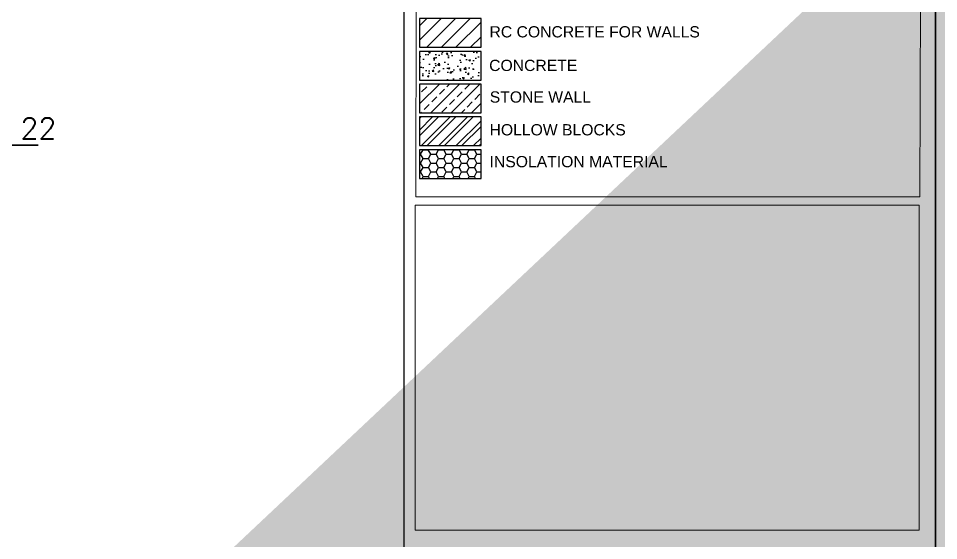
# Model space of a CAD drawing. Header units: inches. Extents: x 191440 to 383551, y 141411 to 284946.
# Drawn here: x 191688.73 to 191704.6, y 141553.04 to 141562.04 of the extents above; entities that cross this region are included whole.
import ezdxf

# ---------------------------------------------------------------- set-up
doc = ezdxf.new("R2010")
doc.units = ezdxf.units.IN
doc.header["$MEASUREMENT"] = 0
doc.layers.add('I - Outline', color=60, linetype='Continuous')
doc.layers.add('Sanitary', color=6, linetype='Continuous')
doc.layers.add('WB-SJ3-M-SECTA - P-TW', color=7, linetype='Continuous', lineweight=35)
doc.styles.add('ROMANS', font='romans', dxfattribs={"height": 1})
doc.styles.get("Standard").update_dxf_attribs({"font": 'txt.shx', "height": 0.2})
doc.styles.add('STYLE7', font='swissi.ttf')
doc.dimstyles.new('osama', dxfattribs={"dimtxt": 50, "dimasz": 45, "dimexe": 0.18, "dimexo": 0.0625, "dimgap": 0.2, "dimtad": 0, "dimdec": 0, "dimzin": 0, "dimdsep": 46, "dimtxsty": 'ROMANS', "dimcen": 0, "dimse1": 1, "dimse2": 1, "dimclrd": 3, "dimclre": 3, "dimclrt": 5, "dimadec": 0, "dimazin": 0, "dimtfac": 0.6, "dimtdec": 0, "dimtmove": 2, "dimatfit": 3, "dimfxl": 1, "dimtolj": 1, "dimtzin": 0, "dimarcsym": 0})

msp = doc.modelspace()

# ---------------------------------------------------------------- hatches: boundary and pattern name
at = {"layer": 'I - Outline'}
h = msp.add_hatch(dxfattribs=at)
h.set_pattern_fill('ANSI31', color=8, scale=1.411978)
h.set_pattern_definition([(45, (190793.32557, 141535.70155), (-0.124802422, 0.124802422), [])])
h.paths.add_polyline_path([(191696.70924, 141561.54075), (191696.70924, 141562.03494), (191695.65025, 141562.03494), (191695.65025, 141561.54075)])
h = msp.add_hatch(dxfattribs=at)
h.set_pattern_fill('AR-CONC', color=8, scale=0.042359)
h.set_pattern_definition([(50, (190793.32557, 141535.70155), (0.30382673, -0.026581394), [0.03176951, -0.34946461]), (355, (190793.32557, 141535.70155), (-0.05877416, 0.31862367), [0.02541561, -0.27957169]), (100.451444, (190793.3509, 141535.69933), (0.24505257, 0.29204228), [0.02699993, -0.29699922]), (46.1842, (190793.32557, 141535.78627), (0.45207645, -0.07011289), [0.04765426, -0.52419691]), (96.635635, (190793.36324, 141535.78042), (0.3959167, 0.41263027), [0.04049992, -0.44549908]), (351.184164, (190793.32557, 141535.78627), (0.3959167, 0.41263027), [0.03812341, -0.41935753]), (21, (190793.36793, 141535.76509), (0.25284593, -0.17054673), [0.03176951, -0.34946461]), (326, (190793.36793, 141535.7651), (0.10306678, 0.30716882), [0.02541561, -0.27957169]), (71.451445, (190793.389, 141535.75087), (0.35591271, 0.13662209), [0.02699993, -0.29699922]), (37.5, (190793.32557, 141535.70155), (0.005150835, 0.141011662), [0, -0.27618294, 0, -0.283807623, 0, -0.28063067]), (7.5, (190793.32557, 141535.70155), (0.111434537, 0.167070224), [0, -0.161812704, 0, -0.269829038, 0, -0.10695735]), (327.5, (190793.23111, 141535.70155), (0.226123696, -0.009554096), [0, -0.105898367, 0, -0.330402904, 0, -0.438419238]), (317.5, (190793.18875, 141535.70155), (0.24703385, 0.042403816), [0, -0.137667877, 0, -0.219421416, 0, -0.3113412])])
h.paths.add_polyline_path([(191696.70924, 141561.47015), (191695.65025, 141561.47015), (191695.65025, 141560.97596), (191696.70924, 141560.97596)])
h = msp.add_hatch(dxfattribs=at)
h.set_pattern_fill('ANSI33', color=8, scale=0.988385)
h.set_pattern_definition([(45, (190793.32557, 141535.70155), (-0.17472339, 0.17472339), []), (45, (190793.5003, 141535.70155), (-0.17472339, 0.17472339), [0.123548094, -0.061774047])])
h.paths.add_polyline_path([(191696.70924, 141560.90536), (191695.65025, 141560.90536), (191695.65025, 141560.41117), (191696.70924, 141560.41117)])
h = msp.add_hatch(dxfattribs=at)
h.set_pattern_fill('ANSI32', color=8, scale=0.564791)
h.set_pattern_definition([(45, (190793.32557, 141535.70155), (-0.149762906, 0.149762906), []), (45, (190793.42541, 141535.70155), (-0.149762906, 0.149762906), [])])
h.paths.add_polyline_path([(191696.70924, 141560.34057), (191695.65025, 141560.34057), (191695.65025, 141559.84637), (191696.70924, 141559.84637)])
h = msp.add_hatch(dxfattribs=at)
h.set_pattern_fill('HONEY', color=8, scale=0.705989)
h.set_pattern_definition([(0, (190793.32557, 141535.70155), (0.132372958, 0.076425563), [0.088248639, -0.176497278]), (120, (190793.32557, 141535.70155), (-0.132372958, 0.076425563), [0.088248639, -0.176497278]), (60, (190793.32557, 141535.70155), (0, 0.152851126), [-0.176497278, 0.088248639])])
h.paths.add_polyline_path([(191696.70924, 141559.77578), (191695.65025, 141559.77578), (191695.65025, 141559.28158), (191696.70924, 141559.28158)])

# ---------------------------------------------------------------- linework, layer by layer
msp.add_lwpolyline([(191704.54572, 141572.17079), (191647.64572, 141572.17079), (191647.64572, 141533.27079), (191704.54572, 141533.27079)], close=True)
at = {"layer": 'I - Outline', "color": 7}
for p, q in [((191695.38213, 141533.27079), (191695.38273, 141572.17066)), ((191704.54572, 141572.17079), (191704.54572, 141533.27079))]:
    msp.add_line(p, q, dxfattribs=at)
at = {"layer": 'I - Outline', "color": 8, "lineweight": 0}
for p, q in [((191695.58268, 141558.96566), (191695.61083, 141569.23597)), ((191704.30275, 141569.23609), (191704.2746, 141558.96578)), ((191704.2746, 141558.96578), (191695.58268, 141558.96566)), ((191695.57369, 141558.81899), (191704.26561, 141558.81911)), ((191695.57379, 141553.22272), (191695.57369, 141558.81899)), ((191704.26561, 141558.81911), (191704.26571, 141553.22283)), ((191704.26571, 141553.22283), (191695.57379, 141553.22272))]:
    msp.add_line(p, q, dxfattribs=at)
at = {"layer": 'I - Outline', "color": 8}
for points in [[(191696.70924, 141562.03494), (191695.65025, 141562.03494), (191695.65025, 141561.54075), (191696.70924, 141561.54075)], [(191696.70924, 141561.47015), (191695.65025, 141561.47015), (191695.65025, 141560.97596), (191696.70924, 141560.97596)], [(191696.70924, 141560.90536), (191695.65025, 141560.90536), (191695.65025, 141560.41117), (191696.70924, 141560.41117)], [(191696.70924, 141560.34057), (191695.65025, 141560.34057), (191695.65025, 141559.84637), (191696.70924, 141559.84637)], [(191696.70924, 141559.77578), (191695.65025, 141559.77578), (191695.65025, 141559.28158), (191696.70924, 141559.28158)]]:
    msp.add_lwpolyline(points, close=True, dxfattribs=at)
at = {"layer": 'WB-SJ3-M-SECTA - P-TW', "color": 252}
msp.add_line((191688.6183, 141559.8552), (191689.07569, 141559.8552), dxfattribs=at)

# ---------------------------------------------------------------- texts
at = {"layer": 'I - Outline', "color": 8, "lineweight": 0, "style": 'STYLE7'}
for s, height, p in [('RC CONCRETE FOR WALLS', 0.1939171, (191696.85517, 141561.71127)), ('CONCRETE', 0.193917, (191696.84929, 141561.13252)), ('STONE WALL', 0.193917, (191696.85928, 141560.58804)), ('HOLLOW BLOCKS', 0.1939171, (191696.85601, 141560.02323)), ('INSOLATION MATERIAL', 0.1939171, (191696.85602, 141559.47428))]:
    msp.add_text(s, height=height, rotation=0.001094, dxfattribs=at).set_placement(p)
at = {"layer": 'WB-SJ3-M-SECTA - P-TW'}
msp.add_text('22', height=0.3584, dxfattribs=at).set_placement((191688.7708, 141559.96655))

# ---------------------------------------------------------------- leaders
at = {"layer": 'Sanitary', "ltscale": 0.5}
msp.add_leader([(191657.66913, 141520.21779), (191658.11744, 141520.51917), (191658.57954, 141520.46732)], dimstyle='osama', override={"dimasz": 100, "dimgap": 0.09}, dxfattribs=at)

doc.saveas('drawing.dxf')
